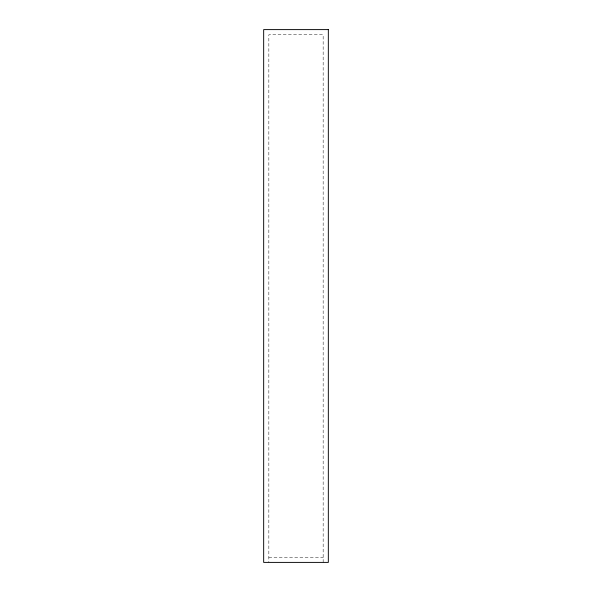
<?xml version="1.0" encoding="UTF-8"?>
<svg xmlns="http://www.w3.org/2000/svg" width="592" height="592" viewBox="0 0 592 592"><rect width="100%" height="100%" fill="white"/><g stroke="black" fill="none" stroke-linecap="round" stroke-linejoin="round"><path stroke-width="0.44" stroke-dasharray="2.96 2.22" d="M268.842 557.227L323.158 557.227M323.158 562.4L323.158 34.773L268.842 34.773L268.842 562.4"/><path stroke-width="0.89" d="M328.331 29.6L263.669 29.6L263.669 562.4L328.331 562.4L328.331 29.6"/></g></svg>
